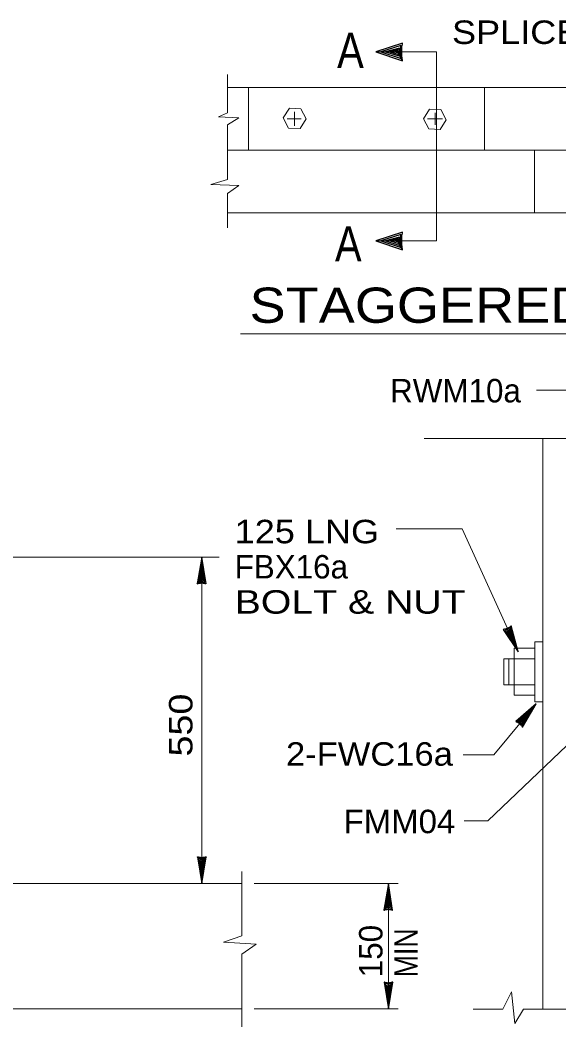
# Model space of a CAD drawing. Extents: x 1370 to 1387, y -905.5 to -882.8.
# Drawn here: x 1376.88 to 1381.19, y -899.07 to -891.02 of the extents above; entities that cross this region are included whole.
import ezdxf

# ---------------------------------------------------------------- set-up
doc = ezdxf.new("R2010")
doc.units = 0
doc.header["$LTSCALE"] = 0.075
for name, color, linetype, lineweight in [('1', 7, 'Continuous', 13), ('2', 7, 'Continuous', 13), ('3', 7, 'Continuous', 13), ('4', 7, 'Continuous', 13), ('5', 7, 'Continuous', 13), ('6', 7, 'Continuous', 13)]:
    doc.layers.add(name, color=color, linetype=linetype, lineweight=lineweight)
doc.layers.add('7', color=7, linetype='Continuous')
doc.layers.add('8', color=7, linetype='Continuous')

msp = doc.modelspace()

# ---------------------------------------------------------------- linework, layer by layer
at = {"layer": '1'}
for p, q in [((1378.6535, -898.33933), (1378.6535, -897.8245)), ((1378.6535, -899.06558), (1378.6535, -898.48408)), ((1380.50058, -898.92483), (1380.73775, -898.92483)), ((1380.90467, -898.92483), (1381.38767, -898.92483))]:
    msp.add_line(p, q, dxfattribs=at)
for points in [[(1378.53875, -891.76483), (1378.46575, -891.79708), (1378.62917, -891.80508), (1378.53875, -891.8615)], [(1378.53875, -892.29625), (1378.4055, -892.3365), (1378.62917, -892.3445), (1378.53875, -892.40892)], [(1378.6535, -898.33933), (1378.506, -898.38942), (1378.76783, -898.40608), (1378.6535, -898.48408)], [(1380.73775, -898.92483), (1380.808, -898.78508), (1380.83433, -899.03992), (1380.90467, -898.92483)]]:
    msp.add_lwpolyline(points, dxfattribs=at)
at = {"layer": '2'}
for p, q in [((1378.53875, -891.56358), (1384.028, -891.56358)), ((1378.70742, -892.06358), (1378.70742, -891.56358)), ((1378.53875, -892.06358), (1384.028, -892.06358)), ((1378.53875, -892.56358), (1384.028, -892.56358)), ((1381.30742, -894.36517), (1380.10917, -894.36517)), ((1381.05742, -894.36517), (1381.05742, -898.92483)), ((1380.99492, -895.9895), (1380.99492, -896.4695)), ((1380.99492, -895.9895), (1381.05742, -895.9895)), ((1380.82825, -896.042), (1380.82825, -896.417)), ((1380.82825, -896.042), (1380.99492, -896.042)), ((1380.74492, -896.12533), (1380.74492, -896.33367)), ((1380.74492, -896.12533), (1380.99492, -896.12533)), ((1380.78658, -896.12533), (1380.78658, -896.33367)), ((1380.74492, -896.33367), (1380.99492, -896.33367)), ((1380.82825, -896.417), (1380.99492, -896.417)), ((1380.99492, -896.4695), (1381.05742, -896.4695))]:
    msp.add_line(p, q, dxfattribs=at)
for points in [[(1379.12367, -891.732), (1379.03267, -891.72867), (1378.98433, -891.80592), (1379.027, -891.88633), (1379.118, -891.88967), (1379.16633, -891.81242)], [(1380.2425, -891.73917), (1380.1515, -891.73583), (1380.10317, -891.81308), (1380.14583, -891.8935), (1380.23683, -891.89683), (1380.28517, -891.81958)]]:
    msp.add_lwpolyline(points, close=True, dxfattribs=at)
at = {"layer": '3'}
for p, q in [((1380.20783, -892.78733), (1379.72475, -892.78733)), ((1378.64133, -893.53083), (1383.98292, -893.53083)), ((1374.24767, -897.92075), (1378.6535, -897.92075)), ((1374.24767, -898.92075), (1378.6535, -898.92075))]:
    msp.add_line(p, q, dxfattribs=at)
at = {"layer": '3', "lineweight": 25}
for points in [[(1379.93775, -891.34958), (1379.93625, -891.34058), (1379.93475, -891.33158), (1379.93325, -891.32258), (1379.93175, -891.31358), (1379.93175, -891.30458), (1379.93175, -891.30158), (1379.93175, -891.29558), (1379.93025, -891.28958), (1379.93025, -891.28358), (1379.93025, -891.27758), (1379.93025, -891.26858), (1379.93175, -891.25658), (1379.93175, -891.25058), (1379.93175, -891.23858), (1379.93475, -891.22658), (1379.93625, -891.21758), (1379.93625, -891.21158), (1379.93775, -891.20858), (1379.72475, -891.27758), (1379.93775, -891.34958), (1379.92575, -891.33158), (1379.92425, -891.22658), (1379.76375, -891.27758), (1379.92575, -891.33158), (1379.91675, -891.31358), (1379.91375, -891.24758), (1379.80125, -891.27758), (1379.91675, -891.31358), (1379.90775, -891.29858), (1379.90325, -891.25958), (1379.83875, -891.27758), (1379.90775, -891.29858), (1379.90025, -891.28358), (1379.89725, -891.26858), (1379.87175, -891.27758), (1379.90025, -891.28358)], [(1379.9375, -892.85925), (1379.936, -892.85025), (1379.9345, -892.84125), (1379.933, -892.83225), (1379.9315, -892.82325), (1379.9315, -892.81425), (1379.9315, -892.81125), (1379.9315, -892.80525), (1379.93, -892.79925), (1379.93, -892.79325), (1379.93, -892.78725), (1379.93, -892.77825), (1379.9315, -892.76625), (1379.9315, -892.76025), (1379.9315, -892.74825), (1379.9345, -892.73625), (1379.936, -892.72725), (1379.936, -892.72125), (1379.9375, -892.71825), (1379.7245, -892.78725), (1379.9375, -892.85925), (1379.9255, -892.84125), (1379.924, -892.73625), (1379.7635, -892.78725), (1379.9255, -892.84125), (1379.9165, -892.82325), (1379.9135, -892.75725), (1379.801, -892.78725), (1379.9165, -892.82325), (1379.9075, -892.80825), (1379.903, -892.76925), (1379.8385, -892.78725), (1379.9075, -892.80825), (1379.9, -892.79325), (1379.897, -892.77825), (1379.8715, -892.78725), (1379.9, -892.79325)]]:
    msp.add_lwpolyline(points, dxfattribs=at)
at = {"layer": '3'}
msp.add_lwpolyline([(1380.20783, -892.78733), (1380.20783, -891.27758), (1379.72475, -891.27758)], dxfattribs=at)
at = {"layer": '4'}
for p, q in [((1378.53875, -891.76483), (1378.53875, -891.45892)), ((1378.53875, -892.29625), (1378.53875, -891.8615)), ((1378.53875, -892.68267), (1378.53875, -892.40892)), ((1380.412, -895.087), (1379.88483, -895.087)), ((1380.412, -895.087), (1380.86183, -896.07033)), ((1378.33217, -897.92075), (1378.33217, -895.31342)), ((1380.61883, -897.42108), (1381.675, -896.41033)), ((1380.43033, -897.42108), (1380.61883, -897.42108)), ((1378.75058, -897.92075), (1379.901, -897.92075)), ((1379.8235, -897.92075), (1379.8235, -898.92075)), ((1378.75058, -898.92075), (1379.901, -898.92075))]:
    msp.add_line(p, q, dxfattribs=at)
for points in [[(1381.00592, -893.97875), (1381.28125, -893.97875), (1381.8385, -894.40733)], [(1380.421, -896.89233), (1380.666, -896.89233), (1381.00533, -896.48667)]]:
    msp.add_lwpolyline(points, dxfattribs=at)
at = {"layer": '4', "lineweight": 25}
for points in [[(1378.29617, -895.52642), (1378.30067, -895.52492), (1378.30517, -895.52342), (1378.30967, -895.52192), (1378.31417, -895.52042), (1378.31867, -895.52042), (1378.32017, -895.52042), (1378.32317, -895.52042), (1378.32617, -895.51892), (1378.32917, -895.51892), (1378.33217, -895.51892), (1378.33667, -895.51892), (1378.34267, -895.52042), (1378.34567, -895.52042), (1378.35167, -895.52042), (1378.35767, -895.52342), (1378.36217, -895.52492), (1378.36517, -895.52492), (1378.36667, -895.52642), (1378.33217, -895.31342), (1378.29617, -895.52642), (1378.30517, -895.51442), (1378.35767, -895.51292), (1378.33217, -895.35242), (1378.30517, -895.51442), (1378.31417, -895.50542), (1378.34717, -895.50242), (1378.33217, -895.38992), (1378.31417, -895.50542), (1378.32167, -895.49642), (1378.34117, -895.49192), (1378.33217, -895.42742), (1378.32167, -895.49642), (1378.32917, -895.48892), (1378.33667, -895.48592), (1378.33217, -895.46042), (1378.32917, -895.48892)], [(1380.806, -895.86167), (1380.8025, -895.86492), (1380.799, -895.86817), (1380.79558, -895.87133), (1380.79208, -895.87458), (1380.788, -895.8765), (1380.78667, -895.87708), (1380.78392, -895.87833), (1380.78183, -895.881), (1380.77908, -895.88225), (1380.77633, -895.8835), (1380.77225, -895.88533), (1380.76617, -895.8865), (1380.76342, -895.88775), (1380.758, -895.89017), (1380.75125, -895.89), (1380.74658, -895.8905), (1380.74383, -895.89175), (1380.74183, -895.891), (1380.86183, -896.07033), (1380.806, -895.86167), (1380.80275, -895.87633), (1380.75567, -895.8995), (1380.84558, -896.03483), (1380.80275, -895.87633), (1380.79833, -895.88825), (1380.76958, -895.90467), (1380.83, -896.00075), (1380.79833, -895.88825), (1380.79525, -895.89958), (1380.77942, -895.91175), (1380.81442, -895.96667), (1380.79525, -895.89958), (1380.79158, -895.9095), (1380.786, -895.91533), (1380.80067, -895.93667), (1380.79158, -895.9095)], [(1380.84108, -896.62692), (1380.8455, -896.62867), (1380.84992, -896.63042), (1380.85433, -896.63217), (1380.85875, -896.63392), (1380.86217, -896.63675), (1380.86333, -896.63775), (1380.86558, -896.63967), (1380.86892, -896.64042), (1380.87117, -896.64233), (1380.8735, -896.64433), (1380.87692, -896.64717), (1380.88058, -896.65217), (1380.88292, -896.65408), (1380.8875, -896.65792), (1380.89017, -896.66408), (1380.89267, -896.66817), (1380.89492, -896.67008), (1380.89517, -896.67217), (1381.00533, -896.48667), (1380.84108, -896.62692), (1380.85567, -896.6235), (1380.89692, -896.65608), (1380.98033, -896.51658), (1380.85567, -896.6235), (1380.86833, -896.62242), (1380.89558, -896.64125), (1380.95625, -896.54533), (1380.86833, -896.62242), (1380.87983, -896.62033), (1380.89775, -896.62933), (1380.93217, -896.57408), (1380.87983, -896.62033), (1380.89042, -896.61933), (1380.89808, -896.62183), (1380.911, -896.59942), (1380.89042, -896.61933)], [(1378.36817, -897.70775), (1378.36367, -897.70925), (1378.35917, -897.71075), (1378.35467, -897.71225), (1378.35017, -897.71375), (1378.34567, -897.71375), (1378.34417, -897.71375), (1378.34117, -897.71375), (1378.33817, -897.71525), (1378.33517, -897.71525), (1378.33217, -897.71525), (1378.32767, -897.71525), (1378.32167, -897.71375), (1378.31867, -897.71375), (1378.31267, -897.71375), (1378.30667, -897.71075), (1378.30217, -897.70925), (1378.29917, -897.70925), (1378.29767, -897.70775), (1378.33217, -897.92075), (1378.36817, -897.70775), (1378.35917, -897.71975), (1378.30667, -897.72125), (1378.33217, -897.88175), (1378.35917, -897.71975), (1378.35017, -897.72875), (1378.31717, -897.73175), (1378.33217, -897.84425), (1378.35017, -897.72875), (1378.34267, -897.73775), (1378.32317, -897.74225), (1378.33217, -897.80675), (1378.34267, -897.73775), (1378.33517, -897.74525), (1378.32767, -897.74825), (1378.33217, -897.77375), (1378.33517, -897.74525)], [(1379.7875, -898.13375), (1379.792, -898.13225), (1379.7965, -898.13075), (1379.801, -898.12925), (1379.8055, -898.12775), (1379.81, -898.12775), (1379.8115, -898.12775), (1379.8145, -898.12775), (1379.8175, -898.12625), (1379.8205, -898.12625), (1379.8235, -898.12625), (1379.828, -898.12625), (1379.834, -898.12775), (1379.837, -898.12775), (1379.843, -898.12775), (1379.849, -898.13075), (1379.8535, -898.13225), (1379.8565, -898.13225), (1379.858, -898.13375), (1379.8235, -897.92075), (1379.7875, -898.13375), (1379.7965, -898.12175), (1379.849, -898.12025), (1379.8235, -897.95975), (1379.7965, -898.12175), (1379.8055, -898.11275), (1379.8385, -898.10975), (1379.8235, -897.99725), (1379.8055, -898.11275), (1379.813, -898.10375), (1379.8325, -898.09925), (1379.8235, -898.03475), (1379.813, -898.10375), (1379.8205, -898.09625), (1379.828, -898.09325), (1379.8235, -898.06775), (1379.8205, -898.09625)], [(1379.8595, -898.70775), (1379.855, -898.70925), (1379.8505, -898.71075), (1379.846, -898.71225), (1379.8415, -898.71375), (1379.837, -898.71375), (1379.8355, -898.71375), (1379.8325, -898.71375), (1379.8295, -898.71525), (1379.8265, -898.71525), (1379.8235, -898.71525), (1379.819, -898.71525), (1379.813, -898.71375), (1379.81, -898.71375), (1379.804, -898.71375), (1379.798, -898.71075), (1379.7935, -898.70925), (1379.7905, -898.70925), (1379.789, -898.70775), (1379.8235, -898.92075), (1379.8595, -898.70775), (1379.8505, -898.71975), (1379.798, -898.72125), (1379.8235, -898.88175), (1379.8505, -898.71975), (1379.8415, -898.72875), (1379.8085, -898.73175), (1379.8235, -898.84425), (1379.8415, -898.72875), (1379.834, -898.73775), (1379.8145, -898.74225), (1379.8235, -898.80675), (1379.834, -898.73775), (1379.8265, -898.74525), (1379.819, -898.74825), (1379.8235, -898.77375), (1379.8265, -898.74525)]]:
    msp.add_lwpolyline(points, dxfattribs=at)
at = {"layer": '5'}
for p, q in [((1380.591, -892.06358), (1380.591, -891.56358)), ((1380.99108, -892.56358), (1380.99108, -892.06358))]:
    msp.add_line(p, q, dxfattribs=at)
at = {"layer": '6'}
for p, q in [((1379.07283, -891.8695), (1379.07283, -891.75683)), ((1379.01617, -891.81358), (1379.128, -891.81358)), ((1380.13683, -891.81358), (1380.25733, -891.81358)), ((1380.19767, -891.8615), (1380.19767, -891.76483)), ((1375.04567, -895.31342), (1378.47225, -895.31342))]:
    msp.add_line(p, q, dxfattribs=at)

# ---------------------------------------------------------------- texts
at = {"layer": '3'}
for s, width, p in [('A', 0.85, (1379.41417, -891.40658)), ('A', 0.85, (1379.397, -892.95225)), ('STAGGERED LAP SPLICE', 1.15, (1378.71442, -893.442))]:
    msp.add_text(s, height=0.2812, dxfattribs=dict(at, width=width)).set_placement(p)
at = {"layer": '7'}
for s, width, p in [('550', 1.2, (1378.25833, -896.90608)), ('MIN', 0.85, (1380.05783, -898.66933))]:
    msp.add_text(s, height=0.1875, rotation=90, dxfattribs=dict(at, width=width)).set_placement(p)
msp.add_text('150', height=0.1875, rotation=90, dxfattribs=at).set_placement((1379.77667, -898.66933))
at = {"layer": '8'}
for s, width, p in [('SPLICE BOLT', 1.15, (1380.332, -891.21475)), ('125 LNG', 1.15, (1378.59542, -895.203)), ('BOLT & NUT', 1.25, (1378.59542, -895.76533)), ('2-FWC16a', 1.1, (1379.00567, -896.97967)), ('FMM04', 1.05, (1379.466, -897.51875))]:
    msp.add_text(s, height=0.1875, dxfattribs=dict(at, width=width)).set_placement(p)
for s, p in [('RWM10a', (1379.83767, -894.07783)), ('FBX16a', (1378.59542, -895.48417))]:
    msp.add_text(s, height=0.1875, dxfattribs=at).set_placement(p)

doc.saveas('drawing.dxf')
